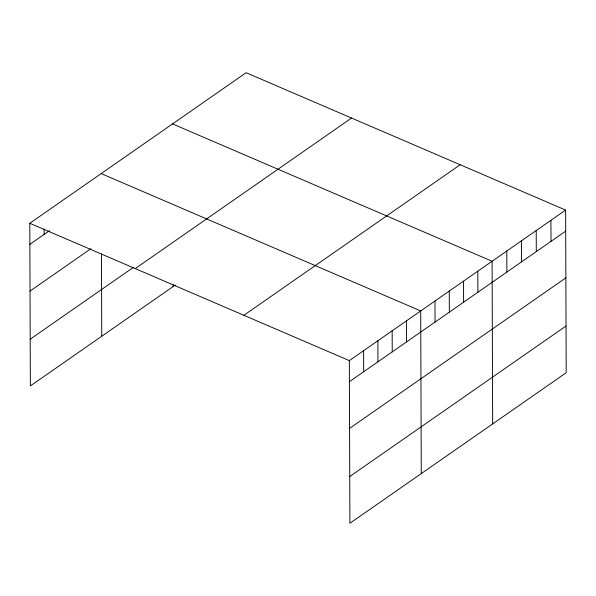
<?xml version="1.0" encoding="UTF-8"?>
<svg xmlns="http://www.w3.org/2000/svg" width="596" height="596" viewBox="0 0 596 596"><rect width="100%" height="100%" fill="white"/><g stroke="black" fill="none" stroke-linecap="round" stroke-linejoin="round"><path stroke-width="0.89" d="M175.336 285.03L30.366 385.925L29.8 223.269L246.103 72.719L565.634 210.075L566.2 372.731L349.897 523.281L349.33 360.625L565.634 210.075M29.875 244.323L49.408 230.726M30.038 291.057L90.897 248.696M30.202 339.199L133.139 267.552M135.247 268.595L351.543 118.045M243.883 315.299L460.187 164.749M349.405 381.678L565.708 231.129M349.569 428.405L565.872 277.855M349.74 476.547L566.036 325.997M172.557 123.908L492.087 261.257L492.661 423.92M101.178 173.592L420.709 310.941L421.275 473.597M29.8 223.269L349.33 360.625M550.928 220.311L550.995 241.365M536.214 230.548L536.288 251.601M521.507 240.784L521.582 261.838M506.801 251.02L506.876 272.074M477.813 271.195L477.888 292.249M463.539 281.133L463.613 302.187M449.265 291.064L449.339 312.118M434.983 301.002L435.058 322.056M406.435 320.879L406.509 341.933M392.161 330.81L392.235 351.863M377.886 340.748L377.953 361.802M363.605 350.686L363.679 371.74M173.123 284.732L173.123 286.564M101.462 253.851L101.745 336.248M44.134 228.894L44.149 234.384"/></g></svg>
